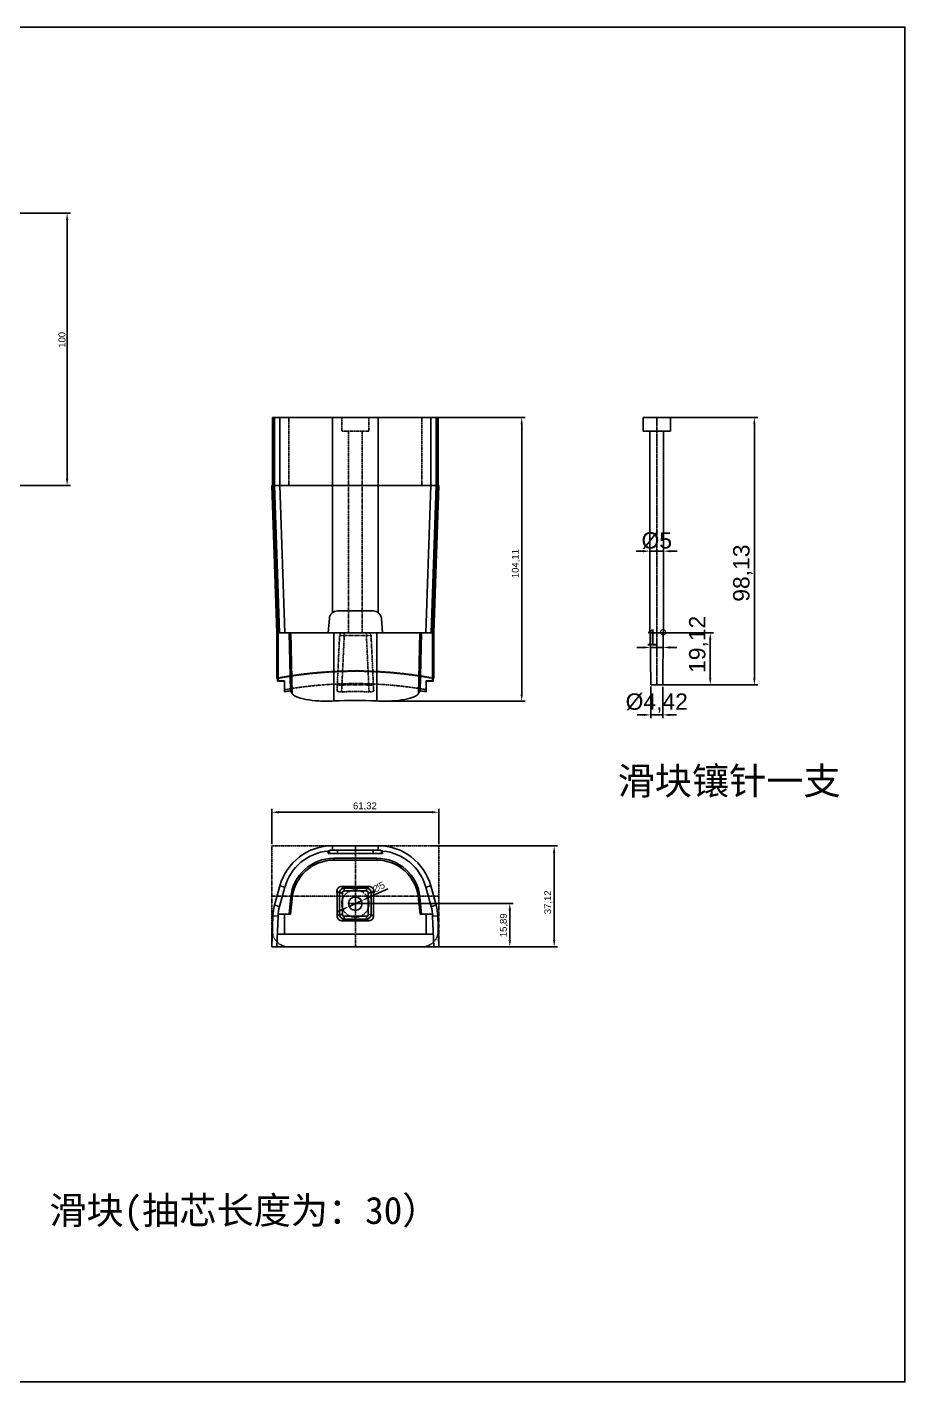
# Model space of a CAD drawing. Header units: millimetres. Extents: x 2676 to 3366, y 1408 to 1905.
# Drawn here: x 3044.1 to 3366.2, y 1407.5 to 1904.7 of the extents above; entities that cross this region are included whole.
import ezdxf

# ---------------------------------------------------------------- set-up
doc = ezdxf.new("R2010")
doc.units = ezdxf.units.MM
doc.linetypes.add('CENTER', pattern=[0.6, 0.375, -0.075, 0.075, -0.075])
doc.linetypes.add('HIDDEN', pattern=[0.2, 0.1, -0.1])
doc.layers.add('DEFAULT_2', color=8, linetype='HIDDEN')
doc.styles.get("Standard").update_dxf_attribs({"font": 'arial.ttf'})
doc.dimstyles.new('ISO-25', dxfattribs={"dimtxt": 2.5, "dimasz": 2.5, "dimexe": 1.25, "dimexo": 0.625, "dimtad": 1, "dimtxsty": 'Standard', "dimcen": 2.5, "dimadec": 0, "dimazin": 0, "dimtfac": 1, "dimtmove": 0, "dimatfit": 3, "dimfxl": 0, "dimarcsym": 0})

# ---------------------------------------------------------------- blocks, each defined once
blk = doc.blocks.new('*D30')
at = {"color": 0, "lineweight": -2, "transparency": 16777216}
for p, q in [((3272.91, 1662.67), (3272.91, 1651.03)), ((3277.33, 1662.63), (3277.33, 1651.03)), ((3270.41, 1652.28), (3267.91, 1652.28)), ((3272.91, 1652.28), (3277.33, 1652.28)), ((3279.83, 1652.28), (3282.33, 1652.28))]:
    blk.add_line(p, q, dxfattribs=at)
at = {"color": 0, "transparency": 16777216}
for points in [[(3270.41, 1652.69), (3270.41, 1651.86), (3272.91, 1652.28)], [(3279.83, 1652.69), (3279.83, 1651.86), (3277.33, 1652.28)]]:
    blk.add_solid(points, dxfattribs=at)
at = {"layer": 'Defpoints', "color": 0, "transparency": 16777216}
for p in [(3272.91, 1663.29), (3277.33, 1663.26), (3277.33, 1652.28)]:
    blk.add_point(p, dxfattribs=at)
at = {"color": 0, "transparency": 16777216, "insert": (3275.12, 1656.6), "char_height": 6, "attachment_point": 5}
blk.add_mtext('%%c4,42', dxfattribs=at)
blk = doc.blocks.new('*D31')
at = {"color": 0, "lineweight": -2, "transparency": 16777216}
for p, q in [((3275.8, 1682.42), (3296, 1682.42)), ((3294.75, 1665.79), (3294.75, 1679.92)), ((3275.8, 1663.29), (3296, 1663.29))]:
    blk.add_line(p, q, dxfattribs=at)
at = {"color": 0, "transparency": 16777216}
for points in [[(3294.34, 1679.92), (3295.17, 1679.92), (3294.75, 1682.42)], [(3294.34, 1665.79), (3295.17, 1665.79), (3294.75, 1663.29)]]:
    blk.add_solid(points, dxfattribs=at)
at = {"layer": 'Defpoints', "color": 0, "transparency": 16777216}
for p in [(3275.17, 1682.42), (3294.75, 1682.42), (3275.17, 1663.29)]:
    blk.add_point(p, dxfattribs=at)
at = {"color": 0, "transparency": 16777216, "insert": (3290.52, 1678.17), "char_height": 6, "attachment_point": 5, "rotation": 90}
blk.add_mtext('19,12', dxfattribs=at)
blk = doc.blocks.new('*D32')
at = {"color": 0, "lineweight": -2, "transparency": 16777216}
for p, q in [((3275.74, 1761.43), (3312.18, 1761.43)), ((3310.93, 1665.79), (3310.93, 1758.93)), ((3275.74, 1663.29), (3312.18, 1663.29))]:
    blk.add_line(p, q, dxfattribs=at)
at = {"color": 0, "transparency": 16777216}
for points in [[(3310.52, 1758.93), (3311.35, 1758.93), (3310.93, 1761.43)], [(3310.52, 1665.79), (3311.35, 1665.79), (3310.93, 1663.29)]]:
    blk.add_solid(points, dxfattribs=at)
at = {"layer": 'Defpoints', "color": 0, "transparency": 16777216}
for p in [(3275.12, 1761.43), (3310.93, 1761.43), (3275.12, 1663.29)]:
    blk.add_point(p, dxfattribs=at)
at = {"color": 0, "transparency": 16777216, "insert": (3306.7, 1704.3), "char_height": 6, "attachment_point": 5, "rotation": 90}
blk.add_mtext('98,13', dxfattribs=at)
blk = doc.blocks.new('*D33')
at = {"color": 0, "lineweight": -2, "transparency": 16777216}
for p, q in [((3270.12, 1712.36), (3267.62, 1712.36)), ((3272.62, 1712.92), (3272.62, 1713.61)), ((3277.62, 1712.36), (3272.62, 1712.36)), ((3277.62, 1712.92), (3277.62, 1713.61)), ((3280.12, 1712.36), (3282.62, 1712.36))]:
    blk.add_line(p, q, dxfattribs=at)
at = {"color": 0, "transparency": 16777216}
for points in [[(3270.12, 1712.78), (3270.12, 1711.94), (3272.62, 1712.36)], [(3280.12, 1712.78), (3280.12, 1711.94), (3277.62, 1712.36)]]:
    blk.add_solid(points, dxfattribs=at)
at = {"layer": 'Defpoints', "color": 0, "transparency": 16777216}
for p in [(3272.62, 1712.36), (3272.62, 1712.29), (3277.62, 1712.29)]:
    blk.add_point(p, dxfattribs=at)
at = {"color": 0, "transparency": 16777216, "insert": (3275.12, 1716.22), "char_height": 6, "attachment_point": 5}
blk.add_mtext('%%c5', dxfattribs=at)
blk = doc.blocks.new('*D34')
at = {"color": 0, "lineweight": -2, "transparency": 16777216}
for start, end in [(91.0362, 91.5724), (89.5, 90.5), (88.4276, 88.9638)]:
    blk.add_arc((3275.12, 1409.94), 267.13, start, end, dxfattribs=at)
at = {"color": 0, "transparency": 16777216}
for points in [[(3270.28, 1677.45), (3270.29, 1676.61), (3272.79, 1677.06)], [(3279.94, 1676.61), (3279.95, 1677.45), (3277.45, 1677.06)]]:
    blk.add_solid(points, dxfattribs=at)
at = {"layer": 'Defpoints', "color": 0, "transparency": 16777216}
for p in [(3272.74, 1682.42), (3277.49, 1682.42), (3275.89, 1677.07), (3272.91, 1663.29), (3277.33, 1663.29)]:
    blk.add_point(p, dxfattribs=at)
at = {"color": 0, "transparency": 16777216, "insert": (3275.12, 1680.71), "char_height": 6, "attachment_point": 5}
blk.add_mtext('1°', dxfattribs=at)
blk = doc.blocks.new('*D35')
at = {"color": 0, "lineweight": -2, "transparency": 16777216}
for p, q in [((3176.46, 1588.48), (3169.06, 1585.1)), ((3162.24, 1581.99), (3166.79, 1584.07)), ((3159.97, 1580.95), (3157.69, 1579.91))]:
    blk.add_line(p, q, dxfattribs=at)
at = {"color": 0, "transparency": 16777216}
for points in [[(3159.79, 1581.33), (3160.14, 1580.57), (3162.24, 1581.99)], [(3168.89, 1585.48), (3169.23, 1584.73), (3166.79, 1584.07)]]:
    blk.add_solid(points, dxfattribs=at)
at = {"layer": 'Defpoints', "color": 0, "transparency": 16777216}
for p in [(3162.24, 1581.99), (3166.79, 1584.07)]:
    blk.add_point(p, dxfattribs=at)
at = {"color": 0, "transparency": 16777216, "insert": (3173.08, 1589.1), "char_height": 2.5, "attachment_point": 5, "rotation": 24.5388}
blk.add_mtext('∅5', dxfattribs=at)
blk = doc.blocks.new('*D36')
at = {"color": 0, "lineweight": -2, "transparency": 16777216}
for p, q in [((3133.85, 1604.89), (3133.85, 1617.81)), ((3192.67, 1616.56), (3136.35, 1616.56)), ((3195.17, 1604.89), (3195.17, 1617.81))]:
    blk.add_line(p, q, dxfattribs=at)
at = {"color": 0, "transparency": 16777216}
for points in [[(3136.35, 1616.98), (3136.35, 1616.14), (3133.85, 1616.56)], [(3192.67, 1616.98), (3192.67, 1616.14), (3195.17, 1616.56)]]:
    blk.add_solid(points, dxfattribs=at)
at = {"layer": 'Defpoints', "color": 0, "transparency": 16777216}
for p in [(3133.85, 1616.56), (3133.85, 1604.26), (3195.17, 1604.26, 0)]:
    blk.add_point(p, dxfattribs=at)
at = {"color": 0, "transparency": 16777216, "insert": (3168.03, 1618.69), "char_height": 2.5, "attachment_point": 5}
blk.add_mtext('61,32', dxfattribs=at)
blk = doc.blocks.new('*D37')
at = {"color": 0, "lineweight": -2, "transparency": 16777216}
for p, q in [((3193.14, 1604.26), (3238.71, 1604.26)), ((3237.46, 1601.76), (3237.46, 1569.64)), ((3187.85, 1567.14), (3238.71, 1567.14))]:
    blk.add_line(p, q, dxfattribs=at)
at = {"color": 0, "transparency": 16777216}
for points in [[(3237.05, 1601.76), (3237.88, 1601.76), (3237.46, 1604.26)], [(3237.05, 1569.64), (3237.88, 1569.64), (3237.46, 1567.14)]]:
    blk.add_solid(points, dxfattribs=at)
at = {"layer": 'Defpoints', "color": 0, "transparency": 16777216}
for p in [(3192.51, 1604.26, 0), (3187.22, 1567.14, 0), (3237.46, 1567.14)]:
    blk.add_point(p, dxfattribs=at)
at = {"color": 0, "transparency": 16777216, "insert": (3235.33, 1583.5), "char_height": 2.5, "attachment_point": 5, "rotation": 90}
blk.add_mtext('37,12', dxfattribs=at)
blk = doc.blocks.new('*D38')
at = {"color": 0, "lineweight": -2, "transparency": 16777216}
for p, q in [((3165.14, 1583.03), (3222.45, 1583.03)), ((3221.2, 1580.53), (3221.2, 1569.64)), ((3173.96, 1567.14), (3222.45, 1567.14))]:
    blk.add_line(p, q, dxfattribs=at)
at = {"color": 0, "transparency": 16777216}
for points in [[(3220.78, 1580.53), (3221.62, 1580.53), (3221.2, 1583.03)], [(3220.78, 1569.64), (3221.62, 1569.64), (3221.2, 1567.14)]]:
    blk.add_solid(points, dxfattribs=at)
at = {"layer": 'Defpoints', "color": 0, "transparency": 16777216}
for p in [(3164.51, 1583.03), (3173.34, 1567.14, 0), (3221.2, 1567.14)]:
    blk.add_point(p, dxfattribs=at)
at = {"color": 0, "transparency": 16777216, "insert": (3219.07, 1575.08), "char_height": 2.5, "attachment_point": 5, "rotation": 90}
blk.add_mtext('15,89', dxfattribs=at)
blk = doc.blocks.new('*D39')
at = {"color": 0, "lineweight": -2, "transparency": 16777216}
for p, q in [((3165.14, 1761.43), (3226.81, 1761.43)), ((3225.56, 1758.93), (3225.56, 1659.81)), ((3175.96, 1657.31), (3226.81, 1657.31))]:
    blk.add_line(p, q, dxfattribs=at)
at = {"color": 0, "transparency": 16777216}
for points in [[(3225.14, 1758.93), (3225.97, 1758.93), (3225.56, 1761.43)], [(3225.14, 1659.81), (3225.97, 1659.81), (3225.56, 1657.31)]]:
    blk.add_solid(points, dxfattribs=at)
at = {"layer": 'Defpoints', "color": 0, "transparency": 16777216}
for p in [(3164.51, 1761.43), (3175.34, 1657.31), (3225.56, 1657.31)]:
    blk.add_point(p, dxfattribs=at)
at = {"color": 0, "transparency": 16777216, "insert": (3223.43, 1707.79), "char_height": 2.5, "attachment_point": 5, "rotation": 90}
blk.add_mtext('104,11', dxfattribs=at)
blk = doc.blocks.new('*D53')
at = {"color": 0, "lineweight": -2, "transparency": 16777216}
for p, q in [((3032.64, 1836.43), (3060.01, 1836.43)), ((3058.76, 1833.93), (3058.76, 1738.93)), ((3032.64, 1736.43), (3060.01, 1736.43))]:
    blk.add_line(p, q, dxfattribs=at)
at = {"color": 0, "transparency": 16777216}
for points in [[(3058.35, 1833.93), (3059.18, 1833.93), (3058.76, 1836.43)], [(3058.35, 1738.93), (3059.18, 1738.93), (3058.76, 1736.43)]]:
    blk.add_solid(points, dxfattribs=at)
at = {"layer": 'Defpoints', "color": 0, "transparency": 16777216}
for p in [(3032.02, 1836.43), (3032.02, 1736.43), (3058.76, 1736.43)]:
    blk.add_point(p, dxfattribs=at)
at = {"color": 0, "transparency": 16777216, "insert": (3056.86, 1789.9), "char_height": 2.5, "attachment_point": 5, "rotation": 90}
blk.add_mtext('100', dxfattribs=at)

msp = doc.modelspace()

# ---------------------------------------------------------------- linework, layer by layer
at = {"color": 7, "linetype": 'Continuous'}
for p, q in [((3134.074, 1761.425), (3194.949, 1761.425)), ((3134.078, 1761.425), (3134.078, 1736.425)), ((3134.264, 1736.425), (3134.264, 1761.425)), ((3134.859, 1736.425), (3134.859, 1761.425)), ((3136.829, 1736.425), (3136.829, 1761.425)), ((3156.091, 1761.425), (3156.091, 1689.764)), ((3172.936, 1689.764), (3172.936, 1761.425)), ((3192.198, 1736.425), (3192.198, 1761.425)), ((3194.168, 1736.425), (3194.168, 1761.425)), ((3194.763, 1736.425), (3194.763, 1761.425)), ((3194.949, 1761.425), (3194.949, 1736.425)), ((3270.117, 1761.425), (3270.117, 1756.425)), ((3270.117, 1761.425), (3280.117, 1761.425)), ((3280.117, 1761.425), (3280.117, 1756.425)), ((3270.117, 1756.425), (3280.117, 1756.425)), ((3272.617, 1682.419), (3272.617, 1756.425)), ((3277.617, 1682.419), (3277.617, 1756.425)), ((3133.854, 1736.425), (3135.741, 1682.419)), ((3133.854, 1736.425), (3195.173, 1736.425)), ((3134.264, 1736.425), (3136.149, 1682.419)), ((3134.859, 1736.425), (3136.678, 1682.419)), ((3136.829, 1736.425), (3138.648, 1682.419)), ((3192.198, 1736.425), (3190.379, 1682.419)), ((3194.168, 1736.425), (3192.349, 1682.419)), ((3194.763, 1736.425), (3192.878, 1682.419)), ((3195.173, 1736.425), (3193.286, 1682.419)), ((3157.962, 1690.419), (3171.065, 1690.419)), ((3154.514, 1682.419), (3154.974, 1687.68)), ((3174.053, 1687.68), (3174.514, 1682.419)), ((3135.741, 1682.419), (3135.741, 1665.76)), ((3135.741, 1682.419), (3193.286, 1682.419)), ((3136.149, 1682.419), (3136.149, 1664.727)), ((3140.737, 1661.111), (3140.176, 1682.419)), ((3140.807, 1682.419), (3141.39, 1660.053)), ((3156.669, 1657.387), (3156.669, 1682.419)), ((3172.358, 1682.419), (3172.358, 1657.387)), ((3187.637, 1660.053), (3188.22, 1682.419)), ((3188.851, 1682.419), (3188.29, 1661.111)), ((3192.841, 1664.738), (3192.841, 1682.419)), ((3193.286, 1682.419), (3193.286, 1665.76)), ((3277.617, 1682.419), (3272.617, 1682.419)), ((3272.739, 1682.418), (3272.906, 1663.295)), ((3277.328, 1663.295), (3277.495, 1682.418)), ((3135.993, 1665.62), (3135.741, 1665.76)), ((3135.911, 1665.666), (3135.911, 1664.612)), ((3136.013, 1664.662), (3135.993, 1665.62)), ((3193.034, 1665.62), (3193.014, 1664.662)), ((3193.286, 1665.76), (3193.034, 1665.62)), ((3193.116, 1665.666), (3193.116, 1664.612)), ((3135.911, 1664.612), (3136.149, 1664.727)), ((3135.911, 1664.612), (3138.509, 1664.612)), ((3136.186, 1664.738), (3138.509, 1664.738)), ((3138.509, 1664.738), (3138.509, 1660.741)), ((3190.518, 1664.738), (3190.518, 1660.741)), ((3192.841, 1664.738), (3190.518, 1664.738)), ((3193.116, 1664.612), (3190.518, 1664.612)), ((3193.116, 1664.612), (3192.878, 1664.727)), ((3154.514, 1602.308), (3154.514, 1601.377)), ((3154.514, 1601.377), (3174.514, 1601.377)), ((3154.974, 1601.377), (3154.974, 1602.526)), ((3156.091, 1604.263), (3156.091, 1602.633)), ((3156.091, 1604.263), (3172.936, 1604.263)), ((3157.962, 1601.377), (3157.962, 1602.656)), ((3157.962, 1602.656), (3171.065, 1602.656)), ((3171.065, 1602.656), (3171.065, 1601.377)), ((3172.936, 1604.263), (3172.936, 1602.633)), ((3174.053, 1602.526), (3174.053, 1601.377)), ((3174.514, 1602.308), (3174.514, 1601.377)), ((3156.669, 1599.021), (3156.669, 1599.677)), ((3156.669, 1599.677), (3172.358, 1599.677)), ((3172.358, 1599.677), (3172.358, 1599.021)), ((3134.859, 1582.411), (3136.829, 1589.579)), ((3136.678, 1581.911), (3138.648, 1589.079)), ((3136.829, 1589.579), (3138.648, 1589.079)), ((3158.747, 1586.965), (3157.778, 1587.635)), ((3158.747, 1586.965), (3158.747, 1579.088)), ((3158.747, 1586.965), (3159.751, 1586.965)), ((3159.468, 1589.354), (3160.454, 1588.672)), ((3159.751, 1579.088), (3159.751, 1586.965)), ((3160.454, 1587.668), (3160.454, 1588.672)), ((3168.573, 1588.672), (3160.454, 1588.672)), ((3160.454, 1587.668), (3168.573, 1587.668)), ((3168.573, 1588.672), (3169.559, 1589.354)), ((3168.573, 1588.672), (3168.573, 1587.668)), ((3169.277, 1586.965), (3169.277, 1579.088)), ((3169.277, 1586.965), (3170.28, 1586.965)), ((3171.249, 1587.635), (3170.28, 1586.965)), ((3170.28, 1579.088), (3170.28, 1586.965)), ((3192.198, 1589.579), (3190.379, 1589.079)), ((3190.379, 1589.079), (3192.349, 1581.911)), ((3192.198, 1589.579), (3194.168, 1582.411)), ((3134.859, 1582.411), (3136.678, 1581.911)), ((3140.176, 1579.102), (3140.807, 1585.339)), ((3140.807, 1585.339), (3141.39, 1585.28)), ((3187.637, 1585.28), (3188.22, 1585.339)), ((3188.22, 1585.339), (3188.851, 1579.102)), ((3194.168, 1582.411), (3192.349, 1581.911)), ((3133.854, 1567.141), (3134.264, 1578.527)), ((3134.264, 1578.527), (3136.149, 1578.459)), ((3135.741, 1567.141), (3136.149, 1578.459)), ((3136.186, 1579.102), (3140.737, 1579.102)), ((3138.509, 1579.102), (3138.509, 1571.865)), ((3157.864, 1578.435), (3158.747, 1579.088)), ((3159.751, 1579.088), (3158.747, 1579.088)), ((3160.454, 1577.381), (3159.586, 1576.739)), ((3160.454, 1577.381), (3160.454, 1578.386)), ((3168.573, 1578.386), (3160.454, 1578.386)), ((3160.454, 1577.381), (3168.573, 1577.381)), ((3168.573, 1578.386), (3168.573, 1577.381)), ((3169.441, 1576.739), (3168.573, 1577.381)), ((3170.28, 1579.088), (3169.277, 1579.088)), ((3170.28, 1579.088), (3171.163, 1578.435)), ((3188.29, 1579.102), (3192.841, 1579.102)), ((3190.518, 1579.102), (3190.518, 1571.865)), ((3194.763, 1578.527), (3192.878, 1578.459)), ((3193.286, 1567.141), (3192.878, 1578.459)), ((3194.763, 1578.527), (3195.173, 1567.141)), ((3135.911, 1571.865), (3193.116, 1571.865)), ((3133.854, 1567.141), (3195.173, 1567.141))]:
    msp.add_line(p, q, dxfattribs=at)
at = {"color": 1, "linetype": 'CENTER', "ltscale": 0.920602}
msp.add_line((3275.117, 1663.295), (3275.117, 1761.425), dxfattribs=at)
msp.add_line((3272.906, 1663.295), (3277.328, 1663.295))
at = {"color": 1, "linetype": 'CENTER', "ltscale": 0.230886}
for p, q in [((3133.854, 1567.141, 0), (3133.854, 1604.263)), ((3195.173, 1604.263, 0), (3133.854, 1604.263)), ((3164.514, 1567.141), (3164.514, 1604.263)), ((3195.173, 1604.263, 0), (3195.173, 1567.141)), ((3133.854, 1585.702), (3195.173, 1585.702)), ((3133.854, 1567.141, 0), (3195.173, 1567.141))]:
    msp.add_line(p, q, dxfattribs=at)
at = {"color": 1, "linetype": 'CENTER', "ltscale": 0.155494}
for p, q in [((3161.764, 1583.028), (3167.264, 1583.028)), ((3164.514, 1580.278), (3164.514, 1585.778))]:
    msp.add_line(p, q, dxfattribs=at)
msp.add_lwpolyline([(2675.855, 1904.679), (3366.176, 1904.679), (3366.176, 1407.512), (2675.855, 1407.512)], close=True)
at = {"color": 2, "linetype": 'Continuous'}
msp.add_circle((3164.514, 1583.028), 2.5, dxfattribs=at)
at = {"color": 7, "linetype": 'Continuous'}
for centre, radius, start, end in [((3157.962, 1687.419), 3, 90, 175), ((3171.065, 1687.419), 3, 5, 90), ((3164.514, 1511.425), 151.563, 99.02565, 99.87939), ((3164.514, 1511.425), 151.563, 80.12061, 80.97435), ((3164.514, 1509.81), 147.785, 86.95725, 93.04275), ((3156.106, 1584.267), 19.994, 90.04263, 164.59344), ((3164.774, 1581.272), 23.404, 114.75518, 116.00246), ((3172.935, 1584.285), 19.977, 15.3663, 89.9978), ((3164.369, 1581.535), 23.118, 63.9707, 65.23366), ((3172.935, 1584.286), 18.09, 15.36508, 84.99557), ((3156.669, 1583.734), 15.943, 90, 174.22365), ((3156.682, 1583.64), 15.381, 90.04942, 173.88136), ((3164.514, -4032.734), 5631.76, 89.920191, 90.079809), ((3172.358, 1583.734), 15.943, 5.77635, 90), ((3172.345, 1583.64), 15.381, 6.11833, 89.95103), ((1384.996, 1566.443), 1772.909, 0.387542, 0.684869), ((3160.455, 1586.964), 1.709, 90.059, 179.94698), ((3164.514, 6081.109), 4491.757, 269.935636, 270.064364), ((3168.572, 1586.964), 1.709, 0.05303, 89.941), ((4944.024, 1566.443), 1772.902, 179.31513, 179.612458), ((3151.214, 1577.916), 16.961, 164.6344, 177.938), ((3151.214, 1577.916), 15.075, 164.6344, 177.938), ((3177.813, 1577.916), 15.075, 2.062, 15.3656), ((3177.813, 1577.916), 16.961, 2.062, 15.3656), ((3160.456, 1579.09), 1.709, 180.05739, 269.93744), ((3164.514, -2744.905), 4321.647, 89.934667, 90.065333), ((3168.572, 1579.09), 1.709, 270.06256, 359.94262)]:
    msp.add_arc(centre, radius, start, end, dxfattribs=at)
for centre, major_axis, ratio, start_param, end_param in [((3151.214, 1664.718), (15.075, 0), 0.0174551, 3.0628674, 3.105604), ((3177.813, 1664.718), (15.075, 0), 0.0174551, 0.0359887, 0.0787252), ((3156.091, 1584.286), (4.794, 17.444), 0.999959, 0.3555085, 1.5707963), ((3157.962, 1602.551), (3, 0), 0.0349208, 1.5707963, 2.244199), ((3171.065, 1602.551), (3, 0), 0.0349208, 0.8973936, 1.5707963)]:
    msp.add_ellipse(centre, major_axis=major_axis, ratio=ratio, start_param=start_param, end_param=end_param, dxfattribs=at)
for points, knots in [([(3141.39, 1660.053), (3141.337, 1660.156), (3141.142, 1660.522), (3140.92, 1660.875), (3140.737, 1661.111)], [0, 0, 0, 0, 0.2788136, 1, 1, 1, 1]), ([(3187.637, 1660.053), (3187.69, 1660.156), (3187.885, 1660.522), (3188.107, 1660.875), (3188.29, 1661.111)], [0, 0, 0, 0, 0.2788131, 1, 1, 1, 1]), ([(3156.669, 1657.387), (3154.821, 1657.289), (3151.359, 1657.286), (3147.266, 1657.731), (3144.557, 1658.345), (3143.07, 1658.84), (3142.019, 1659.364), (3141.51, 1659.818), (3141.39, 1660.053)], [0, 0, 0, 0, 0.3504898, 0.6544311, 0.7772408, 0.8762646, 0.9500489, 1, 1, 1, 1]), ([(3172.358, 1657.387), (3174.206, 1657.289), (3177.668, 1657.286), (3181.762, 1657.731), (3184.47, 1658.345), (3185.957, 1658.84), (3187.008, 1659.364), (3187.517, 1659.818), (3187.637, 1660.053)], [0, 0, 0, 0, 0.350521, 0.6544557, 0.7772648, 0.8762734, 0.9500549, 1, 1, 1, 1]), ([(3154.974, 1602.526), (3155.009, 1602.542), (3155.127, 1602.559), (3155.353, 1602.592), (3155.689, 1602.617), (3155.947, 1602.629), (3156.091, 1602.633)], [0, 0, 0, 0, 0.1039786, 0.3112934, 0.6139785, 1, 1, 1, 1]), ([(3172.936, 1602.633), (3173.08, 1602.629), (3173.338, 1602.617), (3173.674, 1602.592), (3173.9, 1602.559), (3174.018, 1602.542), (3174.053, 1602.526)], [0, 0, 0, 0, 0.3859944, 0.6886776, 0.8960027, 1, 1, 1, 1]), ([(3157.778, 1587.635), (3157.776, 1587.854), (3157.856, 1588.3), (3158.222, 1588.873), (3158.788, 1589.264), (3159.243, 1589.355), (3159.468, 1589.354)], [0, 0, 0, 0, 0.2464005, 0.4951101, 0.7467126, 1, 1, 1, 1]), ([(3160.454, 1587.668), (3160.276, 1587.668), (3159.915, 1587.504), (3159.751, 1587.143), (3159.751, 1586.965)], [0, 0, 0, 0, 0.5002607, 1, 1, 1, 1]), ([(3169.277, 1586.965), (3169.277, 1587.143), (3169.112, 1587.504), (3168.751, 1587.668), (3168.573, 1587.668)], [0, 0, 0, 0, 0.5000928, 1, 1, 1, 1]), ([(3171.249, 1587.635), (3171.252, 1587.854), (3171.172, 1588.3), (3170.805, 1588.873), (3170.239, 1589.264), (3169.785, 1589.355), (3169.559, 1589.354)], [0, 0, 0, 0, 0.2463777, 0.495074, 0.7466884, 1, 1, 1, 1]), ([(3141.39, 1585.28), (3141.335, 1584.767), (3141.116, 1582.708), (3140.899, 1580.649), (3140.737, 1579.102)], [0, 0, 0, 0, 0.2488225, 1, 1, 1, 1]), ([(3187.637, 1585.28), (3187.692, 1584.767), (3187.911, 1582.708), (3188.128, 1580.649), (3188.29, 1579.102)], [0, 0, 0, 0, 0.2488225, 1, 1, 1, 1]), ([(3159.586, 1576.739), (3159.149, 1576.738), (3158.241, 1577.097), (3157.867, 1578.001), (3157.864, 1578.435)], [0, 0, 0, 0, 0.5015711, 1, 1, 1, 1]), ([(3159.751, 1579.088), (3159.751, 1578.91), (3159.915, 1578.55), (3160.276, 1578.386), (3160.454, 1578.386)], [0, 0, 0, 0, 0.5001036, 1, 1, 1, 1]), ([(3168.573, 1578.386), (3168.751, 1578.386), (3169.112, 1578.55), (3169.277, 1578.91), (3169.277, 1579.088)], [0, 0, 0, 0, 0.5002499, 1, 1, 1, 1]), ([(3169.441, 1576.739), (3169.878, 1576.738), (3170.786, 1577.097), (3171.16, 1578.001), (3171.163, 1578.435)], [0, 0, 0, 0, 0.5015766, 1, 1, 1, 1])]:
    msp.add_open_spline(points, degree=3, knots=knots, dxfattribs=at)
at = {"layer": 'DEFAULT_2', "color": 8, "linetype": 'HIDDEN'}
for p, q in [((3140.074, 1761.425), (3140.074, 1736.425)), ((3159.514, 1756.425), (3159.514, 1761.425)), ((3169.514, 1756.425), (3169.514, 1761.425)), ((3188.953, 1761.425), (3188.953, 1736.425)), ((3159.514, 1756.425), (3169.514, 1756.425)), ((3162.014, 1756.425), (3162.014, 1682.419)), ((3167.014, 1756.425), (3167.014, 1682.419)), ((3158.747, 1681.462), (3157.778, 1661.132)), ((3159.468, 1660.748), (3160.454, 1681.447)), ((3160.454, 1681.449), (3160.454, 1682.419)), ((3168.573, 1681.447), (3160.454, 1681.447)), ((3168.573, 1681.447), (3168.573, 1682.419)), ((3168.573, 1681.447), (3169.559, 1660.748)), ((3171.249, 1661.132), (3170.28, 1681.462))]:
    msp.add_line(p, q, dxfattribs=at)
msp.add_circle((3164.514, 1583.028), 5, dxfattribs=at)
for centre, radius, start, end in [((3159.751, 1681.414), 1.005, 90, 177.27254), ((3169.277, 1681.414), 1.005, 2.72746, 90), ((3164.514, 1511.425), 156.994, 79.43973, 100.56027), ((3164.514, 1511.425), 156.871, 79.49449, 100.50551), ((3164.514, 1511.425), 152.345, 80.17182, 99.82818), ((3164.514, 1512.749), 148.086, 88.04733, 91.95267), ((3164.514, 1510.758), 152.551, 88.14885, 91.85115), ((3140.074, 1573.141), 6, 177.938, 270), ((3188.953, 1573.141), 6, 270, 2.062)]:
    msp.add_arc(centre, radius, start, end, dxfattribs=at)
for points, knots in [([(3158.747, 1681.462), (3158.747, 1681.465), (3158.763, 1681.465), (3158.783, 1681.469), (3158.827, 1681.47), (3158.91, 1681.473), (3159.053, 1681.474), (3159.262, 1681.473), (3159.518, 1681.47), (3159.92, 1681.463), (3160.236, 1681.455), (3160.454, 1681.449)], [0, 0, 0, 0, 0.0052762, 0.0198539, 0.043755, 0.0768277, 0.1693171, 0.2935197, 0.4448567, 0.6176511, 1, 1, 1, 1]), ([(3160.454, 1681.447), (3160.236, 1681.453), (3159.92, 1681.461), (3159.518, 1681.468), (3159.262, 1681.471), (3159.053, 1681.472), (3158.91, 1681.472), (3158.827, 1681.469), (3158.783, 1681.469), (3158.764, 1681.464), (3158.747, 1681.465), (3158.747, 1681.462)], [0, 0, 0, 0, 0.3823796, 0.5551896, 0.7065433, 0.8307595, 0.9232514, 0.9563179, 0.9802086, 0.9947694, 1, 1, 1, 1]), ([(3168.573, 1681.449), (3168.791, 1681.455), (3169.107, 1681.463), (3169.509, 1681.47), (3169.765, 1681.473), (3169.974, 1681.474), (3170.117, 1681.473), (3170.2, 1681.47), (3170.244, 1681.469), (3170.264, 1681.465), (3170.28, 1681.465), (3170.28, 1681.462)], [0, 0, 0, 0, 0.382342, 0.5551342, 0.7064731, 0.8306796, 0.92317, 0.9562404, 0.9801398, 0.9947183, 1, 1, 1, 1]), ([(3170.28, 1681.462), (3170.28, 1681.465), (3170.264, 1681.464), (3170.244, 1681.469), (3170.2, 1681.469), (3170.117, 1681.472), (3169.974, 1681.472), (3169.765, 1681.471), (3169.509, 1681.468), (3169.107, 1681.461), (3168.791, 1681.453), (3168.573, 1681.447)], [0, 0, 0, 0, 0.0052252, 0.0197852, 0.0436776, 0.0767463, 0.1692373, 0.2934494, 0.4448013, 0.6176136, 1, 1, 1, 1]), ([(3157.778, 1661.132), (3157.775, 1661.066), (3157.887, 1660.964), (3158.059, 1660.893), (3158.364, 1660.806), (3158.839, 1660.748), (3159.247, 1660.741), (3159.468, 1660.748)], [0, 0, 0, 0, 0.1100746, 0.2025357, 0.3221729, 0.6323062, 1, 1, 1, 1]), ([(3159.586, 1663.229), (3159.366, 1663.222), (3158.96, 1663.199), (3158.432, 1663.14), (3158.08, 1663.068), (3157.914, 1663.004), (3157.865, 1662.959), (3157.864, 1662.939)], [0, 0, 0, 0, 0.3713079, 0.6877576, 0.9042991, 0.9664662, 1, 1, 1, 1]), ([(3169.441, 1663.229), (3169.661, 1663.222), (3170.067, 1663.199), (3170.595, 1663.14), (3170.947, 1663.068), (3171.113, 1663.004), (3171.162, 1662.959), (3171.163, 1662.939)], [0, 0, 0, 0, 0.3713229, 0.687763, 0.9042955, 0.9664642, 1, 1, 1, 1]), ([(3171.249, 1661.132), (3171.252, 1661.066), (3171.14, 1660.964), (3170.969, 1660.893), (3170.663, 1660.806), (3170.188, 1660.748), (3169.78, 1660.741), (3169.559, 1660.748)], [0, 0, 0, 0, 0.1100693, 0.2025162, 0.3221389, 0.6322752, 1, 1, 1, 1])]:
    msp.add_open_spline(points, degree=3, knots=knots, dxfattribs=at)

# ---------------------------------------------------------------- texts
at = {"char_height": 10, "width": 184.4869, "attachment_point": 1}
for s, insert in [('{\\fSimSun|b0|i0|c134|p2; 滑块镶针一支}', (3253.932, 1633.055)), ('{\\fSimSun|b0|i0|c134|p2; 滑块(抽芯长度为：30）}', (3045.407, 1475.464))]:
    msp.add_mtext(s, dxfattribs=dict(at, insert=insert))

# ---------------------------------------------------------------- dimensions: what is measured, and where the dimension line sits
for base, p1, p2, override, picture, middle in [((3058.764, 1736.425), (3032.018, 1836.425), (3032.018, 1736.425), {"dimfxl": 1.25, "dimarcsym": 1}, '*D53', (3058.764, 1789.904)), ((3225.555, 1657.314), (3164.512, 1761.425), (3175.337, 1657.314), {"dimfxl": 1.25, "dimarcsym": 1}, '*D39', (3225.555, 1707.788)), ((3310.932, 1761.425), (3275.117, 1663.295), (3275.117, 1761.425), {"dimtxt": 6, "dimfxl": 1.25, "dimarcsym": 1}, '*D32', (3310.932, 1704.303)), ((3294.753, 1682.419), (3275.172, 1663.295), (3275.172, 1682.419), {"dimtxt": 6, "dimfxl": 1.25, "dimarcsym": 1}, '*D31', (3294.753, 1678.174)), ((3237.462, 1567.141), (3192.512, 1604.263, 0), (3187.224, 1567.141, 0), {"dimfxl": 1.25, "dimarcsym": 1}, '*D37', (3237.462, 1583.495)), ((3221.2, 1567.141), (3164.514, 1583.028), (3173.34, 1567.141, 0), {"dimfxl": 1.25, "dimarcsym": 1}, '*D38', (3221.2, 1575.085))]:
    dim = msp.add_linear_dim(base=base, p1=p1, p2=p2, angle=90, dimstyle='ISO-25', override=override)
    dim.commit()
    dim.dimension.update_dxf_attribs({"geometry": picture, "text_midpoint": middle, "dimtype": 160})
for base, p1, p2, picture, middle in [((3272.617, 1712.36), (3277.617, 1712.292), (3272.617, 1712.292), '*D33', (3275.117, 1712.36)), ((3277.327, 1652.276), (3272.906, 1663.295), (3277.327, 1663.256), '*D30', (3275.117, 1652.276))]:
    dim = msp.add_linear_dim(base=base, p1=p1, p2=p2, text='%%c<>', dimstyle='ISO-25', override={"dimtxt": 6, "dimfxl": 1.25, "dimarcsym": 1})
    dim.commit()
    dim.dimension.update_dxf_attribs({"geometry": picture, "text_midpoint": middle, "dimtype": 160})
dim = msp.add_angular_dim_2l(base=(3275.894, 1677.072), line1=((3272.739, 1682.418), (3272.906, 1663.295)), line2=((3277.328, 1663.295), (3277.495, 1682.418)), dimstyle='ISO-25', override={"dimtxt": 6, "dimfxl": 1.25, "dimarcsym": 1})
dim.commit()
dim.dimension.update_dxf_attribs({"geometry": '*D34', "text_midpoint": (3275.117, 1677.073), "dimtype": 162})
dim = msp.add_linear_dim(base=(3133.854, 1616.56), p1=(3195.173, 1604.263, 0), p2=(3133.854, 1604.263), dimstyle='ISO-25', override={"dimfxl": 1.25, "dimarcsym": 1})
dim.commit()
dim.dimension.update_dxf_attribs({"geometry": '*D36', "text_midpoint": (3168.034, 1616.56), "dimtype": 160})
dim = msp.add_diameter_dim_2p(p1=(3162.239, 1581.99), p2=(3166.788, 1584.066), dimstyle='ISO-25', override={"dimfxl": 1.25, "dimarcsym": 1})
dim.commit()
dim.dimension.update_dxf_attribs({"geometry": '*D35', "text_midpoint": (3173.077, 1589.105)})

doc.saveas('drawing.dxf')
